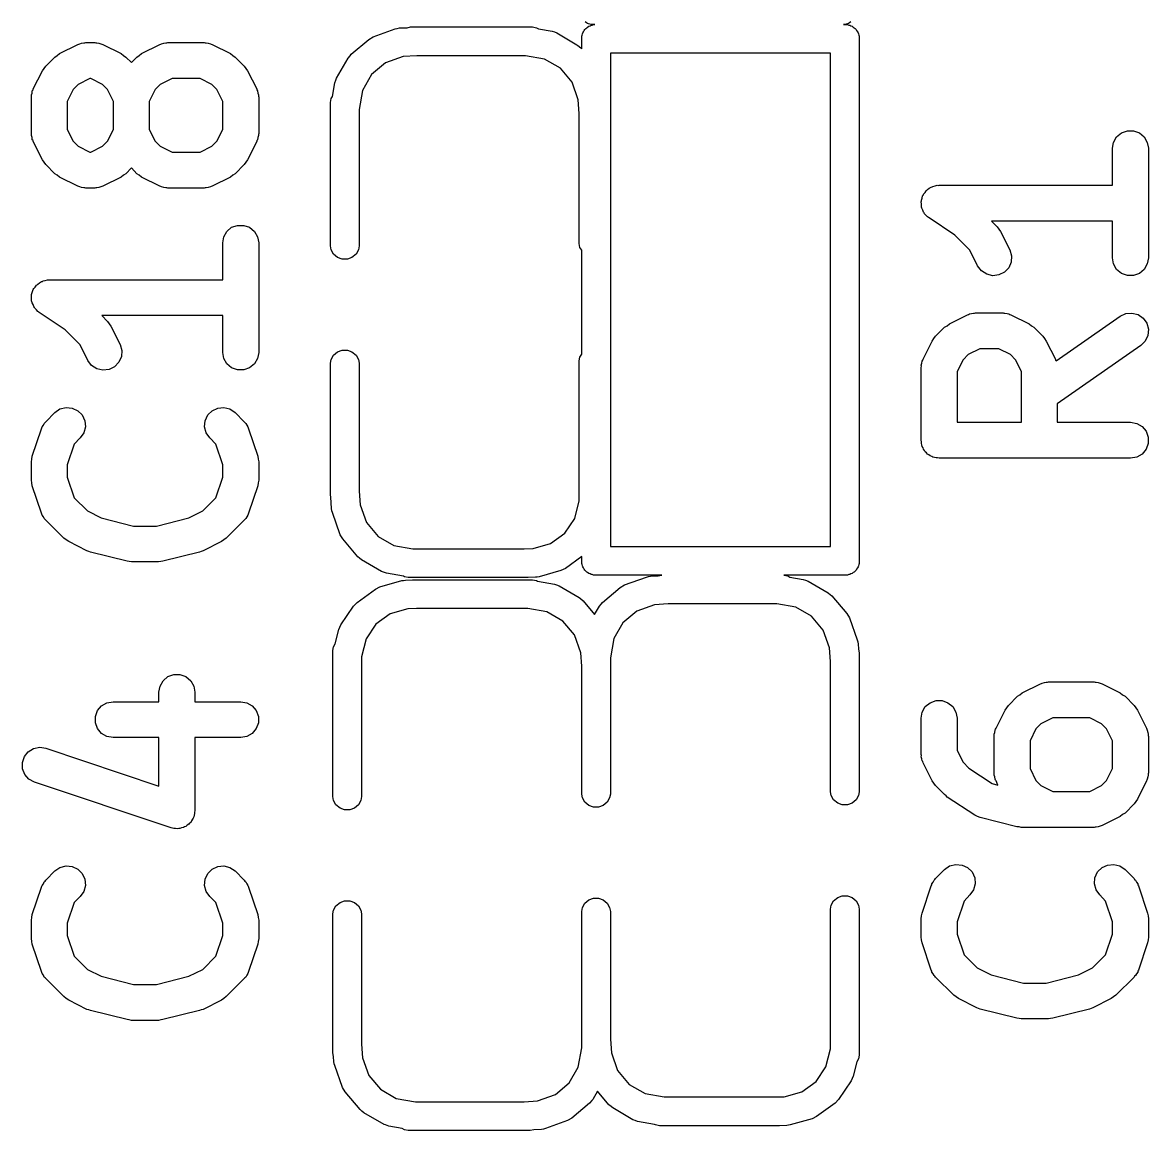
# Model space of a CAD drawing. Extents: x 553.3 to 630.8, y 408.7 to 458.1.
# Drawn here: x 575.331 to 580.037, y 417.546 to 422.174 of the extents above; entities that cross this region are included whole.
import ezdxf

# ---------------------------------------------------------------- set-up
doc = ezdxf.new("R2010")
doc.units = 0
doc.header["$MEASUREMENT"] = 0
doc.layers.add('BLACK', color=7, linetype='CONTINUOUS')

msp = doc.modelspace()

# ---------------------------------------------------------------- linework, layer by layer
at = {"layer": 'BLACK', "linetype": 'CONTINUOUS'}
for p, q in [((577.688, 422.173), (577.683, 422.177)), ((578.793, 422.177), (578.788, 422.173)), ((576.797, 422.115), (576.889, 422.148)), ((576.889, 422.148), (576.897, 422.15)), ((576.897, 422.15), (576.906, 422.152)), ((576.906, 422.152), (576.938, 422.153)), ((576.938, 422.153), (576.953, 422.156)), ((576.953, 422.156), (577.463, 422.156)), ((577.463, 422.156), (577.479, 422.153)), ((577.479, 422.153), (577.488, 422.148)), ((577.488, 422.148), (577.544, 422.138)), ((577.544, 422.138), (577.544, 422.138)), ((577.544, 422.138), (577.554, 422.135)), ((577.554, 422.135), (577.564, 422.131)), ((577.564, 422.131), (577.564, 422.131)), ((577.564, 422.131), (577.648, 422.082)), ((577.671, 422.127), (577.673, 422.131)), ((577.673, 422.131), (577.675, 422.136)), ((577.675, 422.136), (577.679, 422.141)), ((577.679, 422.141), (577.681, 422.145)), ((577.681, 422.145), (577.685, 422.149)), ((577.685, 422.149), (577.689, 422.153)), ((577.693, 422.171), (577.688, 422.173)), ((577.689, 422.153), (577.693, 422.155)), ((577.697, 422.169), (577.693, 422.171)), ((577.693, 422.155), (577.698, 422.159)), ((577.702, 422.168), (577.697, 422.169)), ((577.698, 422.159), (577.703, 422.161)), ((577.707, 422.166), (577.702, 422.168)), ((577.703, 422.161), (577.707, 422.163)), ((577.713, 422.166), (577.707, 422.166)), ((577.707, 422.163), (577.712, 422.164)), ((577.712, 422.164), (577.717, 422.166)), ((577.723, 422.166), (577.713, 422.166)), ((577.713, 422.166), (577.713, 422.166)), ((577.717, 422.166), (577.723, 422.166)), ((577.723, 422.166), (577.723, 422.166)), ((578.769, 422.166), (578.763, 422.166)), ((578.763, 422.166), (578.763, 422.166)), ((578.763, 422.166), (578.773, 422.166)), ((578.774, 422.168), (578.769, 422.166)), ((578.773, 422.166), (578.773, 422.166)), ((578.773, 422.166), (578.779, 422.166)), ((578.779, 422.169), (578.774, 422.168)), ((578.783, 422.171), (578.779, 422.169)), ((578.779, 422.166), (578.784, 422.164)), ((578.788, 422.173), (578.783, 422.171)), ((578.784, 422.164), (578.789, 422.163)), ((578.789, 422.163), (578.793, 422.161)), ((578.793, 422.161), (578.798, 422.159)), ((578.798, 422.159), (578.803, 422.155)), ((578.803, 422.155), (578.807, 422.153)), ((578.807, 422.153), (578.811, 422.149)), ((578.811, 422.149), (578.815, 422.145)), ((578.815, 422.145), (578.817, 422.141)), ((578.817, 422.141), (578.821, 422.136)), ((578.821, 422.136), (578.823, 422.131)), ((578.823, 422.131), (578.825, 422.127)), ((575.486, 422.045), (575.562, 422.083)), ((575.562, 422.083), (575.566, 422.084)), ((575.566, 422.084), (575.57, 422.086)), ((575.57, 422.086), (575.578, 422.088)), ((575.578, 422.088), (575.587, 422.09)), ((575.587, 422.09), (575.591, 422.09)), ((575.591, 422.09), (575.595, 422.091)), ((575.595, 422.091), (575.633, 422.091)), ((575.633, 422.091), (575.638, 422.09)), ((575.638, 422.09), (575.642, 422.09)), ((575.642, 422.09), (575.65, 422.088)), ((575.65, 422.088), (575.659, 422.086)), ((575.659, 422.086), (575.663, 422.084)), ((575.663, 422.084), (575.667, 422.083)), ((575.667, 422.083), (575.743, 422.045)), ((575.828, 422.045), (575.905, 422.083)), ((575.905, 422.083), (575.909, 422.084)), ((575.909, 422.084), (575.912, 422.086)), ((575.912, 422.086), (575.921, 422.088)), ((575.921, 422.088), (575.93, 422.09)), ((575.93, 422.09), (575.934, 422.09)), ((575.934, 422.09), (575.938, 422.091)), ((575.938, 422.091), (576.09, 422.091)), ((576.09, 422.091), (576.095, 422.09)), ((576.095, 422.09), (576.099, 422.09)), ((576.099, 422.09), (576.107, 422.088)), ((576.107, 422.088), (576.116, 422.086)), ((576.116, 422.086), (576.12, 422.084)), ((576.12, 422.084), (576.124, 422.083)), ((576.124, 422.083), (576.2, 422.045)), ((576.705, 422.042), (576.779, 422.104)), ((576.779, 422.104), (576.797, 422.115)), ((576.797, 422.115), (576.797, 422.115)), ((577.648, 422.082), (577.648, 422.082)), ((577.648, 422.082), (577.652, 422.079)), ((577.668, 422.117), (577.67, 422.122)), ((577.668, 422.064), (577.668, 422.117)), ((577.67, 422.122), (577.671, 422.127)), ((578.825, 422.127), (578.826, 422.122)), ((578.826, 422.122), (578.828, 422.117)), ((578.828, 422.117), (578.828, 422.111)), ((578.828, 422.111), (578.828, 422.111)), ((578.828, 422.111), (578.828, 419.921)), ((575.466, 422.03), (575.476, 422.037)), ((575.476, 422.037), (575.486, 422.045)), ((575.743, 422.045), (575.753, 422.037)), ((575.753, 422.037), (575.763, 422.03)), ((575.809, 422.03), (575.819, 422.037)), ((575.819, 422.037), (575.828, 422.045)), ((576.2, 422.045), (576.21, 422.037)), ((576.21, 422.037), (576.22, 422.03)), ((576.692, 422.026), (576.7, 422.036)), ((576.7, 422.036), (576.705, 422.042)), ((576.705, 422.042), (576.705, 422.042)), ((576.979, 422.036), (576.922, 422.032)), ((576.981, 422.036), (576.979, 422.036)), ((577.433, 422.036), (576.981, 422.036)), ((577.513, 422.022), (577.433, 422.036)), ((577.652, 422.079), (577.664, 422.069)), ((577.664, 422.069), (577.664, 422.069)), ((577.664, 422.069), (577.668, 422.064)), ((578.708, 422.046), (577.788, 422.046)), ((577.788, 422.046), (577.788, 419.986)), ((578.708, 421.271), (578.708, 422.046)), ((575.421, 421.983), (575.428, 421.992)), ((575.428, 421.992), (575.466, 422.03)), ((575.763, 422.03), (575.786, 422.007)), ((575.786, 422.007), (575.809, 422.03)), ((576.22, 422.03), (576.258, 421.992)), ((576.258, 421.992), (576.265, 421.983)), ((576.643, 421.942), (576.692, 422.026)), ((576.692, 422.026), (576.692, 422.026)), ((576.848, 422.006), (576.79, 421.957)), ((576.922, 422.032), (576.848, 422.006)), ((577.579, 421.984), (577.513, 422.022)), ((575.376, 421.897), (575.414, 421.973)), ((575.414, 421.973), (575.421, 421.983)), ((575.613, 421.941), (575.563, 421.916)), ((575.616, 421.941), (575.613, 421.941)), ((575.665, 421.916), (575.616, 421.941)), ((575.956, 421.941), (575.906, 421.916)), ((576.073, 421.941), (575.956, 421.941)), ((576.122, 421.916), (576.073, 421.941)), ((576.265, 421.983), (576.272, 421.973)), ((576.272, 421.973), (576.31, 421.897)), ((576.64, 421.934), (576.643, 421.942)), ((576.643, 421.942), (576.643, 421.942)), ((576.79, 421.957), (576.752, 421.891)), ((577.628, 421.926), (577.579, 421.984)), ((575.372, 421.889), (575.375, 421.893)), ((575.375, 421.893), (575.376, 421.897)), ((575.543, 421.895), (575.518, 421.845)), ((575.563, 421.916), (575.543, 421.895)), ((575.686, 421.895), (575.665, 421.916)), ((575.711, 421.845), (575.686, 421.895)), ((575.885, 421.895), (575.861, 421.845)), ((575.906, 421.916), (575.885, 421.895)), ((576.143, 421.895), (576.122, 421.916)), ((576.168, 421.845), (576.143, 421.895)), ((576.31, 421.897), (576.311, 421.893)), ((576.311, 421.893), (576.313, 421.889)), ((576.626, 421.866), (576.636, 421.922)), ((576.636, 421.922), (576.64, 421.934)), ((576.636, 421.922), (576.636, 421.922)), ((577.654, 421.852), (577.628, 421.926)), ((575.368, 421.872), (575.371, 421.88)), ((575.369, 421.867), (575.368, 421.872)), ((575.368, 421.863), (575.369, 421.867)), ((575.368, 421.711), (575.368, 421.863)), ((575.371, 421.88), (575.372, 421.889)), ((576.313, 421.889), (576.315, 421.88)), ((576.315, 421.88), (576.317, 421.872)), ((576.317, 421.872), (576.317, 421.867)), ((576.317, 421.867), (576.318, 421.863)), ((576.318, 421.863), (576.318, 421.711)), ((576.618, 421.841), (576.621, 421.857)), ((576.621, 421.857), (576.626, 421.866)), ((576.752, 421.891), (576.738, 421.811)), ((577.658, 421.795), (577.654, 421.852)), ((575.518, 421.845), (575.518, 421.728)), ((575.711, 421.728), (575.711, 421.845)), ((575.861, 421.845), (575.861, 421.728)), ((576.168, 421.728), (576.168, 421.845)), ((576.618, 421.241), (576.618, 421.841)), ((576.738, 421.811), (576.738, 421.241)), ((577.658, 421.793), (577.658, 421.795)), ((577.658, 421.251), (577.658, 421.793)), ((575.369, 421.707), (575.368, 421.711)), ((575.368, 421.702), (575.369, 421.707)), ((575.518, 421.728), (575.543, 421.679)), ((575.686, 421.679), (575.711, 421.728)), ((575.861, 421.728), (575.885, 421.679)), ((576.143, 421.679), (576.168, 421.728)), ((576.318, 421.711), (576.317, 421.707)), ((576.317, 421.707), (576.317, 421.702)), ((579.904, 421.697), (579.924, 421.714)), ((579.924, 421.714), (579.949, 421.722)), ((579.949, 421.722), (579.975, 421.722)), ((579.975, 421.722), (579.999, 421.714)), ((579.999, 421.714), (580.019, 421.697)), ((575.371, 421.694), (575.368, 421.702)), ((575.372, 421.685), (575.371, 421.694)), ((575.375, 421.681), (575.372, 421.685)), ((575.376, 421.677), (575.375, 421.681)), ((575.414, 421.601), (575.376, 421.677)), ((575.543, 421.679), (575.563, 421.658)), ((575.563, 421.658), (575.613, 421.633)), ((575.616, 421.633), (575.665, 421.658)), ((575.665, 421.658), (575.686, 421.679)), ((575.885, 421.679), (575.906, 421.658)), ((575.906, 421.658), (575.956, 421.633)), ((576.073, 421.633), (576.122, 421.658)), ((576.122, 421.658), (576.143, 421.679)), ((576.31, 421.677), (576.272, 421.601)), ((576.311, 421.681), (576.31, 421.677)), ((576.313, 421.685), (576.311, 421.681)), ((576.315, 421.694), (576.313, 421.685)), ((576.317, 421.702), (576.315, 421.694)), ((579.887, 421.649), (579.891, 421.674)), ((579.891, 421.674), (579.904, 421.697)), ((580.019, 421.697), (580.032, 421.674)), ((580.032, 421.674), (580.037, 421.649)), ((575.613, 421.633), (575.616, 421.633)), ((575.956, 421.633), (576.073, 421.633)), ((579.887, 421.495), (579.887, 421.649)), ((580.037, 421.649), (580.037, 421.191)), ((575.421, 421.591), (575.414, 421.601)), ((575.428, 421.582), (575.421, 421.591)), ((575.466, 421.543), (575.428, 421.582)), ((575.786, 421.567), (575.763, 421.543)), ((575.809, 421.543), (575.786, 421.567)), ((576.258, 421.582), (576.22, 421.543)), ((576.265, 421.591), (576.258, 421.582)), ((576.272, 421.601), (576.265, 421.591)), ((575.476, 421.537), (575.466, 421.543)), ((575.486, 421.529), (575.476, 421.537)), ((575.562, 421.491), (575.486, 421.529)), ((575.743, 421.529), (575.667, 421.491)), ((575.753, 421.537), (575.743, 421.529)), ((575.763, 421.543), (575.753, 421.537)), ((575.819, 421.537), (575.809, 421.543)), ((575.828, 421.529), (575.819, 421.537)), ((575.905, 421.491), (575.828, 421.529)), ((576.2, 421.529), (576.124, 421.491)), ((576.21, 421.537), (576.2, 421.529)), ((576.22, 421.543), (576.21, 421.537)), ((575.566, 421.49), (575.562, 421.491)), ((575.57, 421.488), (575.566, 421.49)), ((575.578, 421.486), (575.57, 421.488)), ((575.587, 421.484), (575.578, 421.486)), ((575.591, 421.484), (575.587, 421.484)), ((575.595, 421.483), (575.591, 421.484)), ((575.633, 421.483), (575.595, 421.483)), ((575.638, 421.484), (575.633, 421.483)), ((575.642, 421.484), (575.638, 421.484)), ((575.65, 421.486), (575.642, 421.484)), ((575.659, 421.488), (575.65, 421.486)), ((575.663, 421.49), (575.659, 421.488)), ((575.667, 421.491), (575.663, 421.49)), ((575.909, 421.49), (575.905, 421.491)), ((575.912, 421.488), (575.909, 421.49)), ((575.921, 421.486), (575.912, 421.488)), ((575.93, 421.484), (575.921, 421.486)), ((575.934, 421.484), (575.93, 421.484)), ((575.938, 421.483), (575.934, 421.484)), ((576.09, 421.483), (575.938, 421.483)), ((576.095, 421.484), (576.09, 421.483)), ((576.099, 421.484), (576.095, 421.484)), ((576.107, 421.486), (576.099, 421.484)), ((576.116, 421.488), (576.107, 421.486)), ((576.12, 421.49), (576.116, 421.488)), ((576.124, 421.491), (576.12, 421.49)), ((579.103, 421.464), (579.108, 421.472)), ((579.108, 421.472), (579.111, 421.474)), ((579.111, 421.474), (579.114, 421.477)), ((579.114, 421.477), (579.121, 421.482)), ((579.121, 421.482), (579.129, 421.487)), ((579.129, 421.487), (579.133, 421.488)), ((579.133, 421.488), (579.136, 421.49)), ((579.136, 421.49), (579.145, 421.492)), ((579.145, 421.492), (579.154, 421.495)), ((579.154, 421.495), (579.158, 421.494)), ((579.158, 421.494), (579.162, 421.495)), ((579.162, 421.495), (579.887, 421.495)), ((579.087, 421.425), (579.088, 421.429)), ((579.088, 421.416), (579.087, 421.425)), ((579.088, 421.433), (579.091, 421.441)), ((579.088, 421.429), (579.088, 421.433)), ((579.091, 421.441), (579.093, 421.45)), ((579.093, 421.45), (579.096, 421.454)), ((579.096, 421.454), (579.097, 421.457)), ((579.097, 421.457), (579.103, 421.464)), ((579.088, 421.407), (579.088, 421.416)), ((579.089, 421.403), (579.088, 421.407)), ((579.09, 421.399), (579.089, 421.403)), ((579.094, 421.391), (579.09, 421.399)), ((579.097, 421.382), (579.094, 421.391)), ((579.1, 421.379), (579.097, 421.382)), ((579.101, 421.376), (579.1, 421.379)), ((579.108, 421.369), (579.101, 421.376)), ((579.114, 421.363), (579.108, 421.369)), ((579.117, 421.36), (579.114, 421.363)), ((579.12, 421.358), (579.117, 421.36)), ((579.228, 421.286), (579.12, 421.358)), ((579.887, 421.345), (579.381, 421.345)), ((579.381, 421.345), (579.405, 421.321)), ((579.887, 421.191), (579.887, 421.345)), ((576.172, 421.279), (576.185, 421.302)), ((576.185, 421.302), (576.205, 421.319)), ((576.205, 421.319), (576.23, 421.327)), ((576.23, 421.327), (576.256, 421.327)), ((576.256, 421.327), (576.28, 421.319)), ((576.28, 421.319), (576.3, 421.302)), ((576.3, 421.302), (576.313, 421.279)), ((579.291, 421.223), (579.228, 421.286)), ((579.405, 421.321), (579.412, 421.311)), ((579.412, 421.311), (579.419, 421.301)), ((579.419, 421.301), (579.458, 421.225)), ((576.168, 421.254), (576.172, 421.279)), ((576.168, 421.1), (576.168, 421.254)), ((576.313, 421.279), (576.318, 421.254)), ((576.318, 421.254), (576.318, 420.796)), ((576.621, 421.225), (576.618, 421.241)), ((576.738, 421.241), (576.735, 421.225)), ((577.661, 421.235), (577.658, 421.251)), ((577.668, 421.223), (577.661, 421.235)), ((578.708, 420.771), (578.708, 421.271)), ((578.708, 421.271), (578.708, 421.271)), ((576.631, 421.207), (576.621, 421.225)), ((576.648, 421.193), (576.631, 421.207)), ((576.667, 421.186), (576.648, 421.193)), ((576.708, 421.193), (576.689, 421.186)), ((576.725, 421.207), (576.708, 421.193)), ((576.735, 421.225), (576.725, 421.207)), ((577.668, 420.789), (577.668, 421.223)), ((579.323, 421.158), (579.291, 421.223)), ((579.458, 421.225), (579.465, 421.2)), ((579.465, 421.2), (579.463, 421.174)), ((579.891, 421.166), (579.887, 421.191)), ((580.037, 421.191), (580.032, 421.166)), ((576.689, 421.186), (576.667, 421.186)), ((579.339, 421.137), (579.323, 421.158)), ((579.453, 421.15), (579.435, 421.131)), ((579.463, 421.174), (579.453, 421.15)), ((579.904, 421.143), (579.891, 421.166)), ((579.924, 421.126), (579.904, 421.143)), ((580.019, 421.143), (579.999, 421.126)), ((580.032, 421.166), (580.019, 421.143)), ((575.41, 421.092), (575.414, 421.093)), ((575.414, 421.093), (575.417, 421.096)), ((575.417, 421.096), (575.426, 421.097)), ((575.426, 421.097), (575.435, 421.1)), ((575.435, 421.1), (575.439, 421.099)), ((575.439, 421.099), (575.443, 421.1)), ((575.443, 421.1), (576.168, 421.1)), ((579.361, 421.123), (579.339, 421.137)), ((579.386, 421.117), (579.361, 421.123)), ((579.412, 421.12), (579.386, 421.117)), ((579.435, 421.131), (579.412, 421.12)), ((579.949, 421.118), (579.924, 421.126)), ((579.975, 421.118), (579.949, 421.118)), ((579.999, 421.126), (579.975, 421.118)), ((575.369, 421.038), (575.372, 421.046)), ((575.372, 421.046), (575.374, 421.055)), ((575.374, 421.055), (575.376, 421.059)), ((575.376, 421.059), (575.378, 421.063)), ((575.378, 421.063), (575.384, 421.069)), ((575.384, 421.069), (575.389, 421.077)), ((575.389, 421.077), (575.392, 421.079)), ((575.392, 421.079), (575.395, 421.082)), ((575.395, 421.082), (575.402, 421.087)), ((575.402, 421.087), (575.41, 421.092)), ((575.368, 421.03), (575.369, 421.034)), ((575.369, 421.021), (575.368, 421.03)), ((575.369, 421.034), (575.369, 421.038)), ((575.369, 421.012), (575.369, 421.021)), ((575.37, 421.008), (575.369, 421.012)), ((575.371, 421.004), (575.37, 421.008)), ((575.375, 420.996), (575.371, 421.004)), ((575.378, 420.988), (575.375, 420.996)), ((575.381, 420.984), (575.378, 420.988)), ((575.382, 420.981), (575.381, 420.984)), ((575.389, 420.974), (575.382, 420.981)), ((575.395, 420.968), (575.389, 420.974)), ((575.398, 420.966), (575.395, 420.968)), ((575.401, 420.963), (575.398, 420.966)), ((575.509, 420.891), (575.401, 420.963)), ((579.205, 420.916), (579.281, 420.954)), ((579.281, 420.954), (579.285, 420.955)), ((579.285, 420.955), (579.289, 420.957)), ((579.289, 420.957), (579.297, 420.959)), ((579.297, 420.959), (579.306, 420.961)), ((579.306, 420.961), (579.31, 420.961)), ((579.31, 420.961), (579.314, 420.962)), ((579.314, 420.962), (579.429, 420.962)), ((579.429, 420.962), (579.433, 420.961)), ((579.433, 420.961), (579.437, 420.961)), ((579.437, 420.961), (579.446, 420.959)), ((579.446, 420.959), (579.454, 420.957)), ((579.454, 420.957), (579.458, 420.955)), ((579.458, 420.955), (579.462, 420.954)), ((579.462, 420.954), (579.538, 420.916)), ((579.919, 420.948), (579.943, 420.959)), ((579.943, 420.959), (579.968, 420.961)), ((579.968, 420.961), (579.994, 420.955)), ((579.994, 420.955), (580.015, 420.94)), ((576.168, 420.95), (575.662, 420.95)), ((575.662, 420.95), (575.686, 420.926)), ((575.686, 420.926), (575.693, 420.916)), ((575.693, 420.916), (575.7, 420.906)), ((575.7, 420.906), (575.739, 420.83)), ((576.168, 420.796), (576.168, 420.95)), ((579.185, 420.902), (579.195, 420.908)), ((579.195, 420.908), (579.205, 420.916)), ((579.538, 420.916), (579.548, 420.908)), ((579.548, 420.908), (579.558, 420.902)), ((579.651, 420.761), (579.919, 420.948)), ((580.015, 420.94), (580.03, 420.918)), ((580.03, 420.918), (580.037, 420.893)), ((575.572, 420.828), (575.509, 420.891)), ((579.14, 420.854), (579.147, 420.864)), ((579.147, 420.864), (579.185, 420.902)), ((579.558, 420.902), (579.596, 420.864)), ((579.596, 420.864), (579.603, 420.854)), ((580.034, 420.867), (580.023, 420.844)), ((580.037, 420.893), (580.034, 420.867)), ((575.604, 420.763), (575.572, 420.828)), ((575.739, 420.83), (575.746, 420.805)), ((579.095, 420.768), (579.133, 420.844)), ((579.133, 420.844), (579.14, 420.854)), ((579.332, 420.812), (579.283, 420.787)), ((579.411, 420.812), (579.332, 420.812)), ((579.46, 420.787), (579.411, 420.812)), ((579.603, 420.854), (579.61, 420.844)), ((579.61, 420.844), (579.648, 420.768)), ((580.005, 420.825), (579.656, 420.581)), ((580.023, 420.844), (580.005, 420.825)), ((575.744, 420.779), (575.734, 420.755)), ((575.746, 420.805), (575.744, 420.779)), ((576.172, 420.771), (576.168, 420.796)), ((576.185, 420.748), (576.172, 420.771)), ((576.313, 420.771), (576.3, 420.748)), ((576.318, 420.796), (576.313, 420.771)), ((576.618, 420.751), (576.621, 420.767)), ((576.621, 420.767), (576.631, 420.785)), ((576.631, 420.785), (576.648, 420.799)), ((576.648, 420.799), (576.667, 420.806)), ((576.667, 420.806), (576.689, 420.806)), ((576.689, 420.806), (576.708, 420.799)), ((576.708, 420.799), (576.725, 420.785)), ((576.725, 420.785), (576.735, 420.767)), ((576.735, 420.767), (576.738, 420.751)), ((577.658, 420.761), (577.661, 420.777)), ((577.661, 420.777), (577.668, 420.789)), ((578.708, 419.986), (578.708, 420.771)), ((578.708, 420.771), (578.708, 420.771)), ((579.091, 420.76), (579.094, 420.764)), ((579.094, 420.764), (579.095, 420.768)), ((579.262, 420.766), (579.237, 420.717)), ((579.283, 420.787), (579.262, 420.766)), ((579.481, 420.766), (579.46, 420.787)), ((579.506, 420.717), (579.481, 420.766)), ((579.648, 420.768), (579.649, 420.764)), ((579.649, 420.764), (579.651, 420.761)), ((575.62, 420.742), (575.604, 420.763)), ((575.642, 420.728), (575.62, 420.742)), ((575.667, 420.722), (575.642, 420.728)), ((575.693, 420.725), (575.667, 420.722)), ((575.716, 420.736), (575.693, 420.725)), ((575.734, 420.755), (575.716, 420.736)), ((576.205, 420.732), (576.185, 420.748)), ((576.23, 420.723), (576.205, 420.732)), ((576.256, 420.723), (576.23, 420.723)), ((576.28, 420.732), (576.256, 420.723)), ((576.3, 420.748), (576.28, 420.732)), ((576.618, 420.201), (576.618, 420.751)), ((576.738, 420.751), (576.738, 420.219)), ((577.658, 420.177), (577.658, 420.761)), ((579.087, 420.743), (579.09, 420.751)), ((579.088, 420.739), (579.087, 420.743)), ((579.087, 420.734), (579.088, 420.739)), ((579.087, 420.43), (579.087, 420.734)), ((579.09, 420.751), (579.091, 420.76)), ((579.237, 420.717), (579.237, 420.505)), ((579.506, 420.505), (579.506, 420.717)), ((579.656, 420.581), (579.656, 420.505)), ((575.428, 420.507), (575.466, 420.545)), ((575.466, 420.545), (575.487, 420.56)), ((575.487, 420.56), (575.513, 420.566)), ((575.513, 420.566), (575.538, 420.564)), ((575.538, 420.564), (575.562, 420.553)), ((575.562, 420.553), (575.58, 420.535)), ((575.58, 420.535), (575.591, 420.511)), ((576.094, 420.511), (576.105, 420.535)), ((576.105, 420.535), (576.124, 420.553)), ((576.124, 420.553), (576.147, 420.564)), ((576.147, 420.564), (576.173, 420.566)), ((576.173, 420.566), (576.198, 420.56)), ((576.198, 420.56), (576.22, 420.545)), ((576.22, 420.545), (576.258, 420.507)), ((575.412, 420.481), (575.413, 420.485)), ((575.413, 420.485), (575.418, 420.493)), ((575.418, 420.493), (575.422, 420.5)), ((575.422, 420.5), (575.425, 420.503)), ((575.425, 420.503), (575.428, 420.507)), ((575.594, 420.485), (575.587, 420.46)), ((575.591, 420.511), (575.594, 420.485)), ((576.092, 420.485), (576.094, 420.511)), ((576.099, 420.46), (576.092, 420.485)), ((576.258, 420.507), (576.26, 420.503)), ((576.26, 420.503), (576.264, 420.5)), ((576.264, 420.5), (576.268, 420.493)), ((576.268, 420.493), (576.273, 420.485)), ((576.273, 420.485), (576.274, 420.481)), ((579.237, 420.505), (579.506, 420.505)), ((579.656, 420.505), (579.962, 420.505)), ((579.962, 420.505), (579.988, 420.5)), ((579.988, 420.5), (580.01, 420.487)), ((580.01, 420.487), (580.027, 420.467)), ((575.372, 420.363), (575.41, 420.477)), ((575.41, 420.477), (575.412, 420.481)), ((575.572, 420.439), (575.547, 420.413)), ((575.587, 420.46), (575.572, 420.439)), ((576.114, 420.439), (576.099, 420.46)), ((576.139, 420.413), (576.114, 420.439)), ((576.274, 420.481), (576.276, 420.477)), ((576.276, 420.477), (576.314, 420.363)), ((580.027, 420.467), (580.036, 420.443)), ((580.036, 420.443), (580.036, 420.416)), ((575.547, 420.413), (575.518, 420.327)), ((576.168, 420.327), (576.139, 420.413)), ((579.088, 420.423), (579.087, 420.43)), ((579.088, 420.416), (579.088, 420.423)), ((579.09, 420.41), (579.088, 420.416)), ((579.091, 420.404), (579.09, 420.41)), ((579.095, 420.398), (579.091, 420.404)), ((579.097, 420.392), (579.095, 420.398)), ((579.101, 420.387), (579.097, 420.392)), ((579.104, 420.381), (579.101, 420.387)), ((580.027, 420.392), (580.01, 420.372)), ((580.036, 420.416), (580.027, 420.392)), ((575.368, 420.339), (575.37, 420.351)), ((575.37, 420.351), (575.372, 420.363)), ((576.314, 420.363), (576.316, 420.351)), ((576.316, 420.351), (576.318, 420.339)), ((579.109, 420.377), (579.104, 420.381)), ((579.114, 420.372), (579.109, 420.377)), ((579.119, 420.369), (579.114, 420.372)), ((579.124, 420.365), (579.119, 420.369)), ((579.131, 420.362), (579.124, 420.365)), ((579.136, 420.359), (579.131, 420.362)), ((579.143, 420.358), (579.136, 420.359)), ((579.149, 420.356), (579.143, 420.358)), ((579.155, 420.356), (579.149, 420.356)), ((579.162, 420.355), (579.155, 420.356)), ((579.962, 420.355), (579.162, 420.355)), ((579.988, 420.359), (579.962, 420.355)), ((580.01, 420.372), (579.988, 420.359)), ((575.368, 420.263), (575.368, 420.339)), ((575.518, 420.327), (575.518, 420.275)), ((576.168, 420.275), (576.168, 420.327)), ((576.318, 420.339), (576.318, 420.263)), ((575.37, 420.251), (575.368, 420.263)), ((575.372, 420.239), (575.37, 420.251)), ((575.518, 420.275), (575.547, 420.189)), ((576.139, 420.189), (576.168, 420.275)), ((576.316, 420.251), (576.314, 420.239)), ((576.318, 420.263), (576.316, 420.251)), ((575.41, 420.125), (575.372, 420.239)), ((576.314, 420.239), (576.276, 420.125)), ((576.62, 420.191), (576.618, 420.201)), ((576.738, 420.219), (576.738, 420.217)), ((576.738, 420.217), (576.742, 420.16)), ((575.547, 420.189), (575.602, 420.134)), ((576.084, 420.134), (576.139, 420.189)), ((576.622, 420.144), (576.62, 420.191)), ((576.742, 420.16), (576.768, 420.086)), ((577.639, 420.102), (577.658, 420.177)), ((575.412, 420.121), (575.41, 420.125)), ((575.413, 420.117), (575.412, 420.121)), ((575.418, 420.11), (575.413, 420.117)), ((575.422, 420.102), (575.418, 420.11)), ((575.602, 420.134), (575.66, 420.105)), ((575.66, 420.105), (575.795, 420.071)), ((575.891, 420.071), (576.026, 420.105)), ((576.026, 420.105), (576.084, 420.134)), ((576.268, 420.11), (576.264, 420.102)), ((576.273, 420.117), (576.268, 420.11)), ((576.274, 420.121), (576.273, 420.117)), ((576.276, 420.125), (576.274, 420.121)), ((576.624, 420.135), (576.622, 420.144)), ((576.626, 420.127), (576.624, 420.135)), ((576.659, 420.035), (576.626, 420.127)), ((575.425, 420.099), (575.422, 420.102)), ((575.428, 420.096), (575.425, 420.099)), ((575.504, 420.02), (575.428, 420.096)), ((575.795, 420.071), (575.891, 420.071)), ((576.258, 420.096), (576.182, 420.02)), ((576.26, 420.099), (576.258, 420.096)), ((576.264, 420.102), (576.26, 420.099)), ((576.768, 420.086), (576.817, 420.028)), ((577.598, 420.041), (577.639, 420.102)), ((575.514, 420.013), (575.504, 420.02)), ((575.524, 420.006), (575.514, 420.013)), ((576.172, 420.013), (576.162, 420.006)), ((576.182, 420.02), (576.172, 420.013)), ((576.67, 420.017), (576.659, 420.035)), ((576.659, 420.035), (576.659, 420.035)), ((576.732, 419.943), (576.67, 420.017)), ((576.817, 420.028), (576.883, 419.99)), ((577.538, 419.998), (577.598, 420.041)), ((575.6, 419.967), (575.524, 420.006)), ((575.608, 419.965), (575.6, 419.967)), ((575.615, 419.962), (575.608, 419.965)), ((576.078, 419.965), (576.071, 419.962)), ((576.086, 419.967), (576.078, 419.965)), ((576.162, 420.006), (576.086, 419.967)), ((576.883, 419.99), (576.963, 419.976)), ((576.963, 419.976), (577.428, 419.976)), ((577.428, 419.976), (577.465, 419.977)), ((577.465, 419.977), (577.538, 419.998)), ((577.788, 419.986), (578.708, 419.986)), ((575.768, 419.924), (575.615, 419.962)), ((575.777, 419.923), (575.768, 419.924)), ((575.786, 419.921), (575.777, 419.923)), ((575.9, 419.921), (575.786, 419.921)), ((575.909, 419.923), (575.9, 419.921)), ((575.918, 419.924), (575.909, 419.923)), ((576.071, 419.962), (575.918, 419.924)), ((576.74, 419.937), (576.732, 419.943)), ((576.732, 419.943), (576.732, 419.943)), ((576.748, 419.93), (576.74, 419.937)), ((576.832, 419.881), (576.748, 419.93)), ((576.748, 419.93), (576.748, 419.93)), ((577.668, 419.944), (577.6, 419.894)), ((577.668, 419.921), (577.668, 419.944)), ((577.668, 419.915), (577.668, 419.921)), ((577.668, 419.921), (577.668, 419.921)), ((578.828, 419.921), (578.828, 419.921)), ((578.828, 419.921), (578.828, 419.915)), ((576.84, 419.878), (576.832, 419.881)), ((576.832, 419.881), (576.832, 419.881)), ((576.852, 419.874), (576.84, 419.878)), ((576.923, 419.861), (576.852, 419.874)), ((576.852, 419.874), (576.852, 419.874)), ((577.581, 419.885), (577.49, 419.859)), ((577.6, 419.894), (577.581, 419.885)), ((577.6, 419.894), (577.6, 419.894)), ((577.67, 419.91), (577.668, 419.915)), ((577.671, 419.905), (577.67, 419.91)), ((577.673, 419.901), (577.671, 419.905)), ((577.675, 419.896), (577.673, 419.901)), ((577.679, 419.891), (577.675, 419.896)), ((577.681, 419.887), (577.679, 419.891)), ((577.685, 419.883), (577.681, 419.887)), ((577.689, 419.879), (577.685, 419.883)), ((577.693, 419.877), (577.689, 419.879)), ((577.698, 419.873), (577.693, 419.877)), ((577.703, 419.871), (577.698, 419.873)), ((577.707, 419.869), (577.703, 419.871)), ((578.793, 419.871), (578.789, 419.869)), ((578.798, 419.873), (578.793, 419.871)), ((578.803, 419.877), (578.798, 419.873)), ((578.807, 419.879), (578.803, 419.877)), ((578.811, 419.883), (578.807, 419.879)), ((578.815, 419.887), (578.811, 419.883)), ((578.817, 419.891), (578.815, 419.887)), ((578.821, 419.896), (578.817, 419.891)), ((578.823, 419.901), (578.821, 419.896)), ((578.825, 419.905), (578.823, 419.901)), ((578.826, 419.91), (578.825, 419.905)), ((578.828, 419.915), (578.826, 419.91)), ((576.825, 419.817), (576.916, 419.843)), ((576.916, 419.843), (576.924, 419.844)), ((576.927, 419.859), (576.923, 419.861)), ((576.924, 419.844), (576.931, 419.845)), ((576.943, 419.856), (576.927, 419.859)), ((576.931, 419.845), (576.961, 419.846)), ((577.443, 419.856), (576.943, 419.856)), ((576.961, 419.846), (576.963, 419.846)), ((576.963, 419.846), (577.463, 419.846)), ((577.445, 419.856), (577.443, 419.856)), ((577.475, 419.857), (577.445, 419.856)), ((577.463, 419.846), (577.479, 419.843)), ((577.482, 419.858), (577.475, 419.857)), ((577.479, 419.843), (577.483, 419.841)), ((577.49, 419.859), (577.482, 419.858)), ((577.483, 419.841), (577.554, 419.828)), ((577.554, 419.828), (577.554, 419.828)), ((577.554, 419.828), (577.563, 419.825)), ((577.563, 419.825), (577.574, 419.821)), ((577.712, 419.868), (577.707, 419.869)), ((577.717, 419.866), (577.712, 419.868)), ((577.723, 419.866), (577.717, 419.866)), ((578.003, 419.866), (577.723, 419.866)), ((577.723, 419.866), (577.723, 419.866)), ((577.829, 419.814), (577.847, 419.825)), ((577.847, 419.825), (577.939, 419.858)), ((577.847, 419.825), (577.847, 419.825)), ((577.939, 419.858), (577.947, 419.86)), ((577.947, 419.86), (577.956, 419.862)), ((577.956, 419.862), (577.988, 419.863)), ((577.988, 419.863), (578.003, 419.866)), ((578.773, 419.866), (578.513, 419.866)), ((578.513, 419.866), (578.529, 419.863)), ((578.529, 419.863), (578.538, 419.858)), ((578.538, 419.858), (578.594, 419.848)), ((578.594, 419.848), (578.594, 419.848)), ((578.594, 419.848), (578.603, 419.845)), ((578.603, 419.845), (578.614, 419.841)), ((578.614, 419.841), (578.614, 419.841)), ((578.614, 419.841), (578.698, 419.792)), ((578.779, 419.866), (578.773, 419.866)), ((578.773, 419.866), (578.773, 419.866)), ((578.784, 419.868), (578.779, 419.866)), ((578.789, 419.869), (578.784, 419.868)), ((576.729, 419.752), (576.806, 419.808)), ((576.806, 419.808), (576.825, 419.817)), ((576.806, 419.808), (576.806, 419.808)), ((577.574, 419.821), (577.574, 419.821)), ((577.574, 419.821), (577.658, 419.772)), ((577.755, 419.752), (577.829, 419.814)), ((578.698, 419.792), (578.698, 419.792)), ((578.698, 419.792), (578.7, 419.791)), ((578.7, 419.791), (578.714, 419.779)), ((578.714, 419.779), (578.714, 419.779)), ((578.714, 419.779), (578.776, 419.705)), ((576.661, 419.658), (576.715, 419.737)), ((576.715, 419.737), (576.729, 419.752)), ((576.729, 419.752), (576.729, 419.752)), ((577.658, 419.772), (577.658, 419.772)), ((577.658, 419.772), (577.663, 419.769)), ((577.663, 419.769), (577.674, 419.759)), ((577.674, 419.759), (577.674, 419.759)), ((577.674, 419.759), (577.722, 419.702)), ((577.722, 419.702), (577.742, 419.736)), ((577.742, 419.736), (577.749, 419.744)), ((577.742, 419.736), (577.742, 419.736)), ((577.749, 419.744), (577.755, 419.752)), ((577.755, 419.752), (577.755, 419.752)), ((577.972, 419.742), (577.898, 419.716)), ((578.029, 419.746), (577.972, 419.742)), ((578.031, 419.746), (578.029, 419.746)), ((578.483, 419.746), (578.031, 419.746)), ((578.563, 419.732), (578.483, 419.746)), ((578.629, 419.694), (578.563, 419.732)), ((576.868, 419.704), (576.808, 419.661)), ((576.941, 419.725), (576.868, 419.704)), ((576.978, 419.726), (576.941, 419.725)), ((577.443, 419.726), (576.978, 419.726)), ((577.523, 419.712), (577.443, 419.726)), ((577.589, 419.674), (577.523, 419.712)), ((577.898, 419.716), (577.84, 419.667)), ((578.678, 419.636), (578.629, 419.694)), ((578.776, 419.705), (578.787, 419.687)), ((578.787, 419.687), (578.787, 419.687)), ((578.787, 419.687), (578.82, 419.595)), ((576.638, 419.579), (576.653, 419.639)), ((576.653, 419.639), (576.661, 419.658)), ((576.808, 419.661), (576.767, 419.6)), ((577.638, 419.616), (577.589, 419.674)), ((577.84, 419.667), (577.802, 419.601)), ((578.704, 419.562), (578.678, 419.636)), ((576.767, 419.6), (576.748, 419.525)), ((577.664, 419.542), (577.638, 419.616)), ((577.802, 419.601), (577.788, 419.521)), ((578.82, 419.595), (578.822, 419.587)), ((578.822, 419.587), (578.824, 419.578)), ((576.628, 419.551), (576.631, 419.567)), ((576.628, 418.941), (576.628, 419.551)), ((576.631, 419.567), (576.638, 419.579)), ((577.668, 419.485), (577.664, 419.542)), ((578.708, 419.505), (578.704, 419.562)), ((578.824, 419.578), (578.825, 419.558)), ((578.825, 419.558), (578.825, 419.557)), ((578.825, 419.557), (578.828, 419.541)), ((578.828, 419.541), (578.828, 418.961)), ((576.748, 419.525), (576.748, 418.941)), ((577.788, 419.521), (577.788, 418.951)), ((578.708, 419.503), (578.708, 419.505)), ((578.708, 418.961), (578.708, 419.503)), ((575.939, 419.442), (575.963, 419.451)), ((575.963, 419.451), (575.989, 419.451)), ((575.989, 419.451), (576.014, 419.442)), ((577.668, 419.483), (577.668, 419.485)), ((577.668, 419.251), (577.668, 419.483)), ((575.901, 419.377), (575.906, 419.402)), ((575.906, 419.402), (575.919, 419.425)), ((575.919, 419.425), (575.939, 419.442)), ((576.014, 419.442), (576.034, 419.425)), ((576.034, 419.425), (576.047, 419.402)), ((576.047, 419.402), (576.051, 419.377)), ((579.509, 419.374), (579.586, 419.412)), ((579.586, 419.412), (579.59, 419.413)), ((579.59, 419.413), (579.593, 419.415)), ((579.593, 419.415), (579.602, 419.417)), ((579.602, 419.417), (579.61, 419.419)), ((579.61, 419.419), (579.615, 419.419)), ((579.615, 419.419), (579.619, 419.42)), ((579.619, 419.42), (579.81, 419.42)), ((579.81, 419.42), (579.814, 419.419)), ((579.814, 419.419), (579.818, 419.419)), ((579.818, 419.419), (579.827, 419.417)), ((579.827, 419.417), (579.835, 419.415)), ((579.835, 419.415), (579.839, 419.413)), ((579.839, 419.413), (579.843, 419.412)), ((579.843, 419.412), (579.919, 419.374)), ((575.901, 419.337), (575.901, 419.377)), ((576.051, 419.377), (576.051, 419.337)), ((579.452, 419.321), (579.49, 419.36)), ((579.49, 419.36), (579.5, 419.366)), ((579.5, 419.366), (579.509, 419.374)), ((579.919, 419.374), (579.929, 419.366)), ((579.929, 419.366), (579.939, 419.36)), ((579.939, 419.36), (579.977, 419.321)), ((575.645, 419.3), (575.661, 419.32)), ((575.661, 419.32), (575.684, 419.333)), ((575.684, 419.333), (575.71, 419.337)), ((575.71, 419.337), (575.901, 419.337)), ((576.051, 419.337), (576.243, 419.337)), ((576.243, 419.337), (576.269, 419.333)), ((576.269, 419.333), (576.291, 419.32)), ((576.291, 419.32), (576.308, 419.3)), ((579.091, 419.294), (579.104, 419.317)), ((579.104, 419.317), (579.124, 419.333)), ((579.124, 419.333), (579.149, 419.342)), ((579.149, 419.342), (579.175, 419.342)), ((579.175, 419.342), (579.199, 419.333)), ((579.199, 419.333), (579.219, 419.317)), ((579.219, 419.317), (579.232, 419.294)), ((579.438, 419.302), (579.445, 419.312)), ((579.445, 419.312), (579.452, 419.321)), ((579.977, 419.321), (579.984, 419.312)), ((579.984, 419.312), (579.991, 419.302)), ((575.636, 419.275), (575.645, 419.3)), ((575.636, 419.249), (575.636, 419.275)), ((576.308, 419.3), (576.317, 419.275)), ((576.317, 419.275), (576.317, 419.249)), ((579.087, 419.268), (579.091, 419.294)), ((579.087, 419.116), (579.087, 419.268)), ((579.232, 419.294), (579.237, 419.268)), ((579.237, 419.268), (579.237, 419.134)), ((579.4, 419.226), (579.438, 419.302)), ((579.637, 419.27), (579.587, 419.245)), ((579.792, 419.27), (579.637, 419.27)), ((579.841, 419.245), (579.792, 419.27)), ((579.991, 419.302), (580.029, 419.226)), ((575.645, 419.225), (575.636, 419.249)), ((575.661, 419.205), (575.645, 419.225)), ((576.308, 419.225), (576.291, 419.205)), ((576.317, 419.249), (576.308, 419.225)), ((577.668, 418.951), (577.668, 419.251)), ((579.395, 419.209), (579.396, 419.218)), ((579.396, 419.218), (579.398, 419.222)), ((579.398, 419.222), (579.4, 419.226)), ((579.566, 419.224), (579.542, 419.174)), ((579.587, 419.245), (579.566, 419.224)), ((579.862, 419.224), (579.841, 419.245)), ((579.887, 419.174), (579.862, 419.224)), ((580.029, 419.226), (580.03, 419.222)), ((580.03, 419.222), (580.032, 419.218)), ((580.032, 419.218), (580.034, 419.209)), ((575.684, 419.192), (575.661, 419.205)), ((575.71, 419.187), (575.684, 419.192)), ((575.901, 419.187), (575.71, 419.187)), ((575.901, 418.985), (575.901, 419.187)), ((576.243, 419.187), (576.051, 419.187)), ((576.051, 419.187), (576.051, 418.881)), ((576.269, 419.192), (576.243, 419.187)), ((576.291, 419.205), (576.269, 419.192)), ((579.392, 419.201), (579.395, 419.209)), ((579.392, 419.196), (579.392, 419.201)), ((579.392, 419.192), (579.392, 419.196)), ((579.392, 419.04), (579.392, 419.192)), ((579.542, 419.174), (579.542, 419.058)), ((579.887, 419.058), (579.887, 419.174)), ((580.034, 419.209), (580.036, 419.201)), ((580.036, 419.201), (580.036, 419.196)), ((580.036, 419.196), (580.037, 419.192)), ((580.037, 419.192), (580.037, 419.04)), ((575.339, 419.108), (575.355, 419.128)), ((575.355, 419.128), (575.377, 419.142)), ((575.377, 419.142), (575.403, 419.147)), ((575.403, 419.147), (575.428, 419.143)), ((575.428, 419.143), (575.901, 418.985)), ((579.237, 419.134), (579.262, 419.084)), ((575.331, 419.083), (575.339, 419.108)), ((575.331, 419.057), (575.331, 419.083)), ((579.088, 419.112), (579.087, 419.116)), ((579.087, 419.107), (579.088, 419.112)), ((579.09, 419.099), (579.087, 419.107)), ((579.091, 419.09), (579.09, 419.099)), ((579.094, 419.087), (579.091, 419.09)), ((579.095, 419.082), (579.094, 419.087)), ((579.133, 419.006), (579.095, 419.082)), ((579.262, 419.084), (579.286, 419.06)), ((575.341, 419.033), (575.331, 419.057)), ((575.358, 419.013), (575.341, 419.033)), ((579.286, 419.06), (579.383, 418.995)), ((579.392, 419.036), (579.392, 419.04)), ((579.392, 419.031), (579.392, 419.036)), ((579.395, 419.023), (579.392, 419.031)), ((579.396, 419.014), (579.395, 419.023)), ((579.542, 419.058), (579.566, 419.008)), ((579.862, 419.008), (579.887, 419.058)), ((580.034, 419.023), (580.032, 419.014)), ((580.036, 419.031), (580.034, 419.023)), ((580.037, 419.04), (580.036, 419.036)), ((580.036, 419.036), (580.036, 419.031)), ((575.381, 419.001), (575.358, 419.013)), ((575.952, 418.81), (575.381, 419.001)), ((579.14, 418.997), (579.133, 419.006)), ((579.147, 418.987), (579.14, 418.997)), ((579.185, 418.949), (579.147, 418.987)), ((579.383, 418.995), (579.408, 418.989)), ((579.398, 419.01), (579.396, 419.014)), ((579.4, 419.006), (579.398, 419.01)), ((579.408, 418.989), (579.4, 419.006)), ((579.566, 419.008), (579.587, 418.987)), ((579.587, 418.987), (579.637, 418.962)), ((579.792, 418.962), (579.841, 418.987)), ((579.841, 418.987), (579.862, 419.008)), ((580.029, 419.006), (579.991, 418.93)), ((580.03, 419.01), (580.029, 419.006)), ((580.032, 419.014), (580.03, 419.01)), ((576.631, 418.925), (576.628, 418.941)), ((576.748, 418.941), (576.745, 418.925)), ((577.671, 418.935), (577.668, 418.951)), ((577.681, 418.917), (577.671, 418.935)), ((577.785, 418.935), (577.775, 418.917)), ((577.788, 418.951), (577.785, 418.935)), ((578.711, 418.945), (578.708, 418.961)), ((578.721, 418.927), (578.711, 418.945)), ((578.825, 418.945), (578.815, 418.927)), ((578.828, 418.961), (578.825, 418.945)), ((579.191, 418.944), (579.185, 418.949)), ((579.196, 418.939), (579.191, 418.944)), ((579.311, 418.863), (579.196, 418.939)), ((579.637, 418.962), (579.792, 418.962)), ((579.991, 418.93), (579.984, 418.92)), ((576.641, 418.907), (576.631, 418.925)), ((576.658, 418.893), (576.641, 418.907)), ((576.677, 418.886), (576.658, 418.893)), ((576.699, 418.886), (576.677, 418.886)), ((576.718, 418.893), (576.699, 418.886)), ((576.735, 418.907), (576.718, 418.893)), ((576.745, 418.925), (576.735, 418.907)), ((577.698, 418.903), (577.681, 418.917)), ((577.717, 418.896), (577.698, 418.903)), ((577.739, 418.896), (577.717, 418.896)), ((577.758, 418.903), (577.739, 418.896)), ((577.775, 418.917), (577.758, 418.903)), ((578.738, 418.913), (578.721, 418.927)), ((578.757, 418.906), (578.738, 418.913)), ((578.779, 418.906), (578.757, 418.906)), ((578.798, 418.913), (578.779, 418.906)), ((578.815, 418.927), (578.798, 418.913)), ((579.977, 418.911), (579.939, 418.872)), ((579.984, 418.92), (579.977, 418.911)), ((576.037, 418.84), (576.034, 418.833)), ((576.042, 418.846), (576.037, 418.84)), ((576.044, 418.851), (576.042, 418.846)), ((576.047, 418.856), (576.044, 418.851)), ((576.048, 418.863), (576.047, 418.856)), ((576.05, 418.87), (576.048, 418.863)), ((576.051, 418.881), (576.05, 418.876)), ((576.05, 418.876), (576.05, 418.87)), ((579.323, 418.858), (579.311, 418.863)), ((579.334, 418.853), (579.323, 418.858)), ((579.487, 418.815), (579.334, 418.853)), ((579.919, 418.858), (579.843, 418.82)), ((579.929, 418.866), (579.919, 418.858)), ((579.939, 418.872), (579.929, 418.866)), ((575.958, 418.809), (575.952, 418.81)), ((575.963, 418.808), (575.958, 418.809)), ((575.971, 418.808), (575.963, 418.808)), ((575.978, 418.806), (575.971, 418.808)), ((575.984, 418.808), (575.978, 418.806)), ((575.989, 418.808), (575.984, 418.808)), ((575.996, 418.81), (575.989, 418.808)), ((576.004, 418.812), (575.996, 418.81)), ((576.008, 418.815), (576.004, 418.812)), ((576.014, 418.816), (576.008, 418.815)), ((576.019, 418.821), (576.014, 418.816)), ((576.026, 418.825), (576.019, 418.821)), ((576.029, 418.83), (576.026, 418.825)), ((576.034, 418.833), (576.029, 418.83)), ((579.496, 418.814), (579.487, 418.815)), ((579.505, 418.812), (579.496, 418.814)), ((579.81, 418.812), (579.505, 418.812)), ((579.814, 418.813), (579.81, 418.812)), ((579.818, 418.813), (579.814, 418.813)), ((579.827, 418.815), (579.818, 418.813)), ((579.835, 418.817), (579.827, 418.815)), ((579.839, 418.819), (579.835, 418.817)), ((579.843, 418.82), (579.839, 418.819)), ((575.487, 418.645), (575.513, 418.651)), ((575.513, 418.651), (575.538, 418.649)), ((575.538, 418.649), (575.562, 418.638)), ((576.124, 418.638), (576.147, 418.649)), ((576.147, 418.649), (576.173, 418.651)), ((576.173, 418.651), (576.198, 418.645)), ((579.185, 418.636), (579.206, 418.651)), ((579.206, 418.651), (579.232, 418.657)), ((579.232, 418.657), (579.258, 418.655)), ((579.258, 418.655), (579.281, 418.644)), ((579.843, 418.644), (579.866, 418.655)), ((579.866, 418.655), (579.892, 418.657)), ((579.892, 418.657), (579.917, 418.651)), ((579.917, 418.651), (579.939, 418.636)), ((575.428, 418.592), (575.466, 418.63)), ((575.466, 418.63), (575.487, 418.645)), ((575.562, 418.638), (575.58, 418.62)), ((575.58, 418.62), (575.591, 418.596)), ((576.094, 418.596), (576.105, 418.62)), ((576.105, 418.62), (576.124, 418.638)), ((576.198, 418.645), (576.22, 418.63)), ((576.22, 418.63), (576.258, 418.592)), ((579.147, 418.598), (579.185, 418.636)), ((579.281, 418.644), (579.3, 418.626)), ((579.3, 418.626), (579.311, 418.602)), ((579.311, 418.602), (579.313, 418.576)), ((579.811, 418.576), (579.813, 418.602)), ((579.813, 418.602), (579.824, 418.626)), ((579.824, 418.626), (579.843, 418.644)), ((579.939, 418.636), (579.977, 418.598)), ((575.372, 418.448), (575.41, 418.562)), ((575.41, 418.562), (575.412, 418.566)), ((575.412, 418.566), (575.413, 418.57)), ((575.413, 418.57), (575.418, 418.577)), ((575.418, 418.577), (575.422, 418.585)), ((575.422, 418.585), (575.425, 418.588)), ((575.425, 418.588), (575.428, 418.592)), ((575.594, 418.57), (575.587, 418.545)), ((575.591, 418.596), (575.594, 418.57)), ((576.092, 418.57), (576.094, 418.596)), ((576.099, 418.545), (576.092, 418.57)), ((576.258, 418.592), (576.26, 418.588)), ((576.26, 418.588), (576.264, 418.585)), ((576.264, 418.585), (576.268, 418.577)), ((576.268, 418.577), (576.273, 418.57)), ((576.273, 418.57), (576.274, 418.566)), ((576.274, 418.566), (576.276, 418.562)), ((576.276, 418.562), (576.314, 418.448)), ((579.091, 418.454), (579.129, 418.568)), ((579.129, 418.568), (579.131, 418.572)), ((579.131, 418.572), (579.132, 418.576)), ((579.132, 418.576), (579.137, 418.583)), ((579.137, 418.583), (579.141, 418.591)), ((579.141, 418.591), (579.144, 418.594)), ((579.144, 418.594), (579.147, 418.598)), ((579.313, 418.576), (579.306, 418.551)), ((579.818, 418.551), (579.811, 418.576)), ((579.977, 418.598), (579.979, 418.594)), ((579.979, 418.594), (579.983, 418.591)), ((579.983, 418.591), (579.987, 418.583)), ((579.987, 418.583), (579.992, 418.576)), ((579.992, 418.576), (579.993, 418.572)), ((579.993, 418.572), (579.995, 418.568)), ((579.995, 418.568), (580.033, 418.454)), ((575.572, 418.524), (575.547, 418.498)), ((575.587, 418.545), (575.572, 418.524)), ((576.114, 418.524), (576.099, 418.545)), ((576.139, 418.498), (576.114, 418.524)), ((576.658, 418.499), (576.677, 418.506)), ((576.677, 418.506), (576.699, 418.506)), ((576.699, 418.506), (576.718, 418.499)), ((577.681, 418.495), (577.698, 418.509)), ((577.698, 418.509), (577.717, 418.516)), ((577.717, 418.516), (577.739, 418.516)), ((577.739, 418.516), (577.758, 418.509)), ((577.758, 418.509), (577.775, 418.495)), ((578.711, 418.487), (578.721, 418.505)), ((578.721, 418.505), (578.738, 418.519)), ((578.738, 418.519), (578.757, 418.526)), ((578.757, 418.526), (578.779, 418.526)), ((578.779, 418.526), (578.798, 418.519)), ((578.798, 418.519), (578.815, 418.505)), ((578.815, 418.505), (578.825, 418.487)), ((579.291, 418.53), (579.266, 418.504)), ((579.306, 418.551), (579.291, 418.53)), ((579.833, 418.53), (579.818, 418.551)), ((579.858, 418.504), (579.833, 418.53)), ((575.547, 418.498), (575.518, 418.412)), ((576.168, 418.412), (576.139, 418.498)), ((576.628, 418.451), (576.631, 418.467)), ((576.631, 418.467), (576.641, 418.485)), ((576.641, 418.485), (576.658, 418.499)), ((576.718, 418.499), (576.735, 418.485)), ((576.735, 418.485), (576.745, 418.467)), ((576.745, 418.467), (576.748, 418.451)), ((577.668, 418.461), (577.671, 418.477)), ((577.668, 418.186), (577.668, 418.461)), ((577.671, 418.477), (577.681, 418.495)), ((577.775, 418.495), (577.785, 418.477)), ((577.785, 418.477), (577.788, 418.461)), ((577.788, 418.461), (577.788, 417.929)), ((578.708, 418.471), (578.711, 418.487)), ((578.708, 417.887), (578.708, 418.471)), ((578.825, 418.487), (578.828, 418.471)), ((578.828, 418.471), (578.828, 417.861)), ((579.266, 418.504), (579.237, 418.418)), ((579.887, 418.418), (579.858, 418.504)), ((575.368, 418.424), (575.37, 418.436)), ((575.368, 418.348), (575.368, 418.424)), ((575.37, 418.436), (575.372, 418.448)), ((575.518, 418.412), (575.518, 418.36)), ((576.168, 418.36), (576.168, 418.412)), ((576.314, 418.448), (576.316, 418.436)), ((576.316, 418.436), (576.318, 418.424)), ((576.318, 418.424), (576.318, 418.348)), ((576.628, 417.871), (576.628, 418.451)), ((576.748, 418.451), (576.748, 417.909)), ((579.087, 418.43), (579.089, 418.442)), ((579.087, 418.354), (579.087, 418.43)), ((579.089, 418.442), (579.091, 418.454)), ((579.237, 418.418), (579.237, 418.366)), ((579.887, 418.366), (579.887, 418.418)), ((580.033, 418.454), (580.035, 418.442)), ((580.035, 418.442), (580.037, 418.43)), ((580.037, 418.43), (580.037, 418.354)), ((579.237, 418.366), (579.266, 418.28)), ((579.858, 418.28), (579.887, 418.366)), ((575.37, 418.336), (575.368, 418.348)), ((575.372, 418.324), (575.37, 418.336)), ((575.41, 418.21), (575.372, 418.324)), ((575.518, 418.36), (575.547, 418.274)), ((576.139, 418.274), (576.168, 418.36)), ((576.314, 418.324), (576.276, 418.21)), ((576.316, 418.336), (576.314, 418.324)), ((576.318, 418.348), (576.316, 418.336)), ((579.089, 418.342), (579.087, 418.354)), ((579.091, 418.33), (579.089, 418.342)), ((579.129, 418.216), (579.091, 418.33)), ((580.033, 418.33), (579.995, 418.216)), ((580.035, 418.342), (580.033, 418.33)), ((580.037, 418.354), (580.035, 418.342)), ((575.547, 418.274), (575.602, 418.219)), ((576.084, 418.219), (576.139, 418.274)), ((579.266, 418.28), (579.321, 418.225)), ((579.803, 418.225), (579.858, 418.28)), ((579.321, 418.225), (579.379, 418.196)), ((579.745, 418.196), (579.803, 418.225)), ((575.412, 418.206), (575.41, 418.21)), ((575.413, 418.202), (575.412, 418.206)), ((575.418, 418.195), (575.413, 418.202)), ((575.422, 418.187), (575.418, 418.195)), ((575.425, 418.184), (575.422, 418.187)), ((575.428, 418.181), (575.425, 418.184)), ((575.504, 418.105), (575.428, 418.181)), ((575.602, 418.219), (575.66, 418.19)), ((575.66, 418.19), (575.795, 418.156)), ((575.891, 418.156), (576.026, 418.19)), ((576.026, 418.19), (576.084, 418.219)), ((576.258, 418.181), (576.182, 418.105)), ((576.26, 418.184), (576.258, 418.181)), ((576.264, 418.187), (576.26, 418.184)), ((576.268, 418.195), (576.264, 418.187)), ((576.273, 418.202), (576.268, 418.195)), ((576.274, 418.206), (576.273, 418.202)), ((576.276, 418.21), (576.274, 418.206)), ((577.668, 417.891), (577.668, 418.186)), ((579.131, 418.212), (579.129, 418.216)), ((579.132, 418.208), (579.131, 418.212)), ((579.137, 418.201), (579.132, 418.208)), ((579.141, 418.193), (579.137, 418.201)), ((579.144, 418.19), (579.141, 418.193)), ((579.147, 418.187), (579.144, 418.19)), ((579.223, 418.111), (579.147, 418.187)), ((579.379, 418.196), (579.514, 418.162)), ((579.61, 418.162), (579.745, 418.196)), ((579.977, 418.187), (579.901, 418.111)), ((579.979, 418.19), (579.977, 418.187)), ((579.983, 418.193), (579.979, 418.19)), ((579.987, 418.201), (579.983, 418.193)), ((579.992, 418.208), (579.987, 418.201)), ((579.993, 418.212), (579.992, 418.208)), ((579.995, 418.216), (579.993, 418.212)), ((575.795, 418.156), (575.891, 418.156)), ((579.514, 418.162), (579.61, 418.162)), ((575.514, 418.098), (575.504, 418.105)), ((575.524, 418.091), (575.514, 418.098)), ((575.6, 418.052), (575.524, 418.091)), ((576.162, 418.091), (576.086, 418.052)), ((576.172, 418.098), (576.162, 418.091)), ((576.182, 418.105), (576.172, 418.098)), ((579.233, 418.104), (579.223, 418.111)), ((579.243, 418.097), (579.233, 418.104)), ((579.319, 418.058), (579.243, 418.097)), ((579.881, 418.097), (579.805, 418.058)), ((579.891, 418.104), (579.881, 418.097)), ((579.901, 418.111), (579.891, 418.104)), ((575.608, 418.05), (575.6, 418.052)), ((575.615, 418.047), (575.608, 418.05)), ((575.768, 418.009), (575.615, 418.047)), ((576.071, 418.047), (575.918, 418.009)), ((576.078, 418.05), (576.071, 418.047)), ((576.086, 418.052), (576.078, 418.05)), ((579.327, 418.056), (579.319, 418.058)), ((579.334, 418.053), (579.327, 418.056)), ((579.487, 418.015), (579.334, 418.053)), ((579.79, 418.053), (579.637, 418.015)), ((579.797, 418.056), (579.79, 418.053)), ((579.805, 418.058), (579.797, 418.056)), ((575.777, 418.008), (575.768, 418.009)), ((575.786, 418.006), (575.777, 418.008)), ((575.9, 418.006), (575.786, 418.006)), ((575.909, 418.008), (575.9, 418.006)), ((575.918, 418.009), (575.909, 418.008)), ((579.496, 418.014), (579.487, 418.015)), ((579.505, 418.012), (579.496, 418.014)), ((579.619, 418.012), (579.505, 418.012)), ((579.628, 418.014), (579.619, 418.012)), ((579.637, 418.015), (579.628, 418.014)), ((576.748, 417.909), (576.748, 417.907)), ((576.748, 417.907), (576.752, 417.85)), ((577.788, 417.929), (577.788, 417.927)), ((577.788, 417.927), (577.792, 417.87)), ((576.631, 417.855), (576.628, 417.871)), ((576.631, 417.854), (576.631, 417.855)), ((576.632, 417.834), (576.631, 417.854)), ((576.752, 417.85), (576.778, 417.776)), ((577.654, 417.811), (577.668, 417.891)), ((577.792, 417.87), (577.818, 417.796)), ((578.689, 417.812), (578.708, 417.887)), ((578.828, 417.861), (578.825, 417.845)), ((576.634, 417.825), (576.632, 417.834)), ((576.636, 417.817), (576.634, 417.825)), ((576.669, 417.725), (576.636, 417.817)), ((577.616, 417.745), (577.654, 417.811)), ((578.648, 417.751), (578.689, 417.812)), ((578.818, 417.833), (578.803, 417.773)), ((578.825, 417.845), (578.818, 417.833)), ((576.778, 417.776), (576.827, 417.718)), ((577.818, 417.796), (577.867, 417.738)), ((578.795, 417.754), (578.741, 417.675)), ((578.803, 417.773), (578.795, 417.754)), ((578.795, 417.754), (578.795, 417.754)), ((576.68, 417.707), (576.669, 417.725)), ((576.669, 417.725), (576.669, 417.725)), ((576.742, 417.633), (576.68, 417.707)), ((576.827, 417.718), (576.893, 417.68)), ((577.558, 417.696), (577.616, 417.745)), ((577.734, 417.71), (577.714, 417.676)), ((577.782, 417.653), (577.734, 417.71)), ((577.867, 417.738), (577.933, 417.7)), ((578.515, 417.687), (578.588, 417.708)), ((578.588, 417.708), (578.648, 417.751)), ((576.893, 417.68), (576.973, 417.666)), ((576.973, 417.666), (577.425, 417.666)), ((577.425, 417.666), (577.427, 417.666)), ((577.427, 417.666), (577.484, 417.67)), ((577.484, 417.67), (577.558, 417.696)), ((577.701, 417.66), (577.627, 417.598)), ((577.71, 417.671), (577.701, 417.66)), ((577.701, 417.66), (577.701, 417.66)), ((577.714, 417.676), (577.71, 417.671)), ((577.714, 417.676), (577.714, 417.676)), ((577.933, 417.7), (578.013, 417.686)), ((578.013, 417.686), (578.478, 417.686)), ((578.478, 417.686), (578.515, 417.687)), ((578.727, 417.66), (578.65, 417.604)), ((578.741, 417.675), (578.727, 417.66)), ((576.749, 417.627), (576.742, 417.633)), ((576.742, 417.633), (576.742, 417.633)), ((576.758, 417.62), (576.749, 417.627)), ((576.842, 417.571), (576.758, 417.62)), ((576.758, 417.62), (576.758, 417.62)), ((577.786, 417.65), (577.782, 417.653)), ((577.782, 417.653), (577.782, 417.653)), ((577.798, 417.64), (577.786, 417.65)), ((577.882, 417.591), (577.798, 417.64)), ((577.798, 417.64), (577.798, 417.64)), ((576.848, 417.569), (576.842, 417.571)), ((576.842, 417.571), (576.842, 417.571)), ((576.862, 417.564), (576.848, 417.569)), ((576.918, 417.554), (576.862, 417.564)), ((576.862, 417.564), (576.862, 417.564)), ((577.609, 417.587), (577.517, 417.554)), ((577.627, 417.598), (577.609, 417.587)), ((577.609, 417.587), (577.609, 417.587)), ((577.891, 417.588), (577.882, 417.591)), ((577.882, 417.591), (577.882, 417.591)), ((577.902, 417.584), (577.891, 417.588)), ((577.973, 417.571), (577.902, 417.584)), ((577.902, 417.584), (577.902, 417.584)), ((577.977, 417.569), (577.973, 417.571)), ((577.993, 417.566), (577.977, 417.569)), ((578.493, 417.566), (577.993, 417.566)), ((578.495, 417.566), (578.493, 417.566)), ((578.525, 417.567), (578.495, 417.566)), ((578.532, 417.568), (578.525, 417.567)), ((578.54, 417.569), (578.532, 417.568)), ((578.631, 417.595), (578.54, 417.569)), ((578.65, 417.604), (578.631, 417.595)), ((578.65, 417.604), (578.65, 417.604)), ((576.927, 417.549), (576.918, 417.554)), ((576.943, 417.546), (576.927, 417.549)), ((577.453, 417.546), (576.943, 417.546)), ((577.468, 417.549), (577.453, 417.546)), ((577.5, 417.55), (577.468, 417.549)), ((577.509, 417.552), (577.5, 417.55)), ((577.517, 417.554), (577.509, 417.552))]:
    msp.add_line(p, q, dxfattribs=at)

doc.saveas('drawing.dxf')
